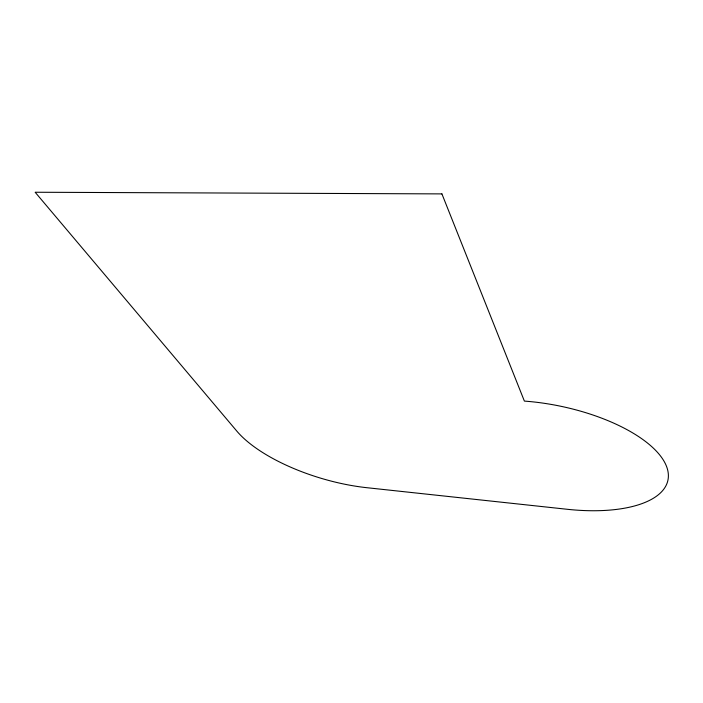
<?xml version="1.0" encoding="UTF-8"?>
<svg xmlns="http://www.w3.org/2000/svg" width="703" height="703" viewBox="0 0 703 703"><rect width="100%" height="100%" fill="white"/><g stroke="black" fill="none" stroke-linecap="round" stroke-linejoin="round"><path stroke-width="1.05" d="M441.915 193.896L35.15 192.244L236.832 431.124A110.424 43.885 16.6 0 0 366.992 487.715L567.453 509.306A120.125 50.414 11.8 0 0 666.418 466.115A120.125 50.414 11.8 0 0 524.385 401.097L441.915 193.896"/></g></svg>
